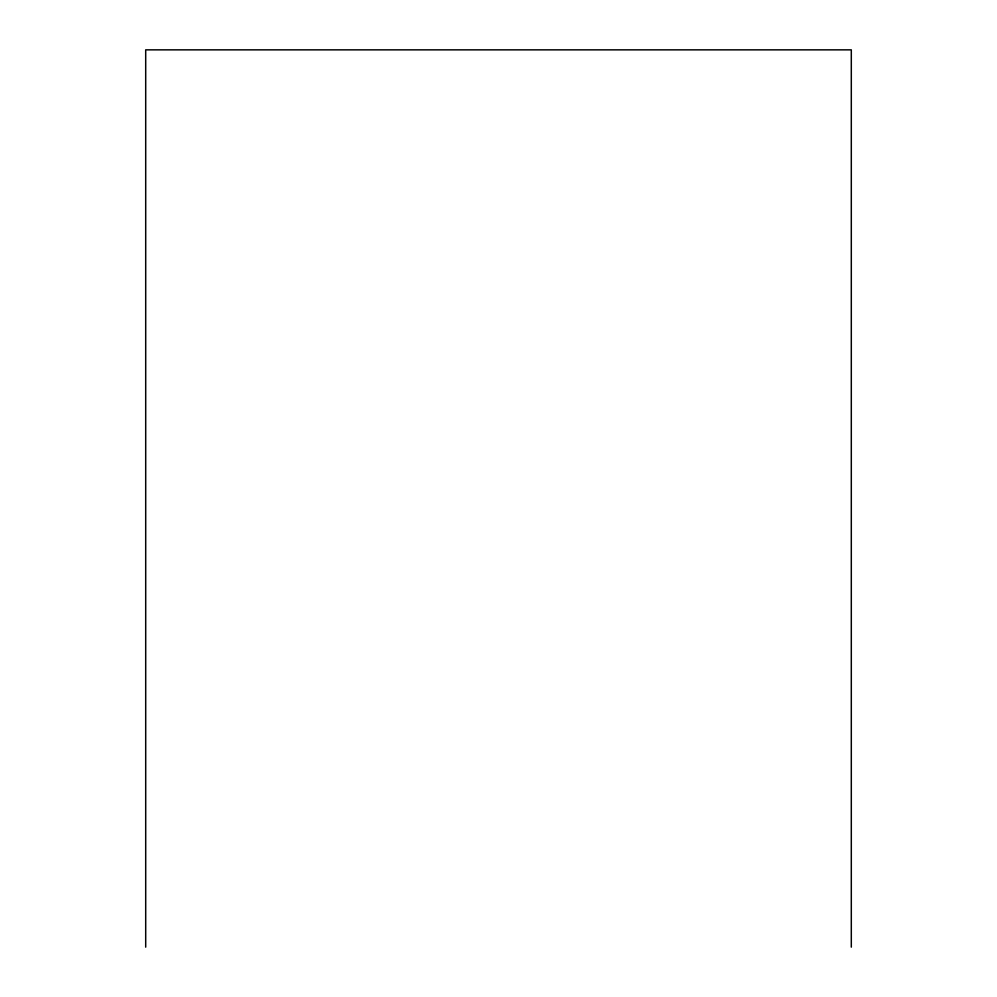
<?xml version="1.0" encoding="UTF-8"?>
<svg xmlns="http://www.w3.org/2000/svg" width="997" height="997" viewBox="0 0 997 997"><rect width="100%" height="100%" fill="white"/><g stroke="black" fill="none" stroke-linecap="round" stroke-linejoin="round"><path stroke-width="1.5" d="M851.301 947.15L851.301 49.85L145.699 49.85L145.699 947.15"/></g></svg>
